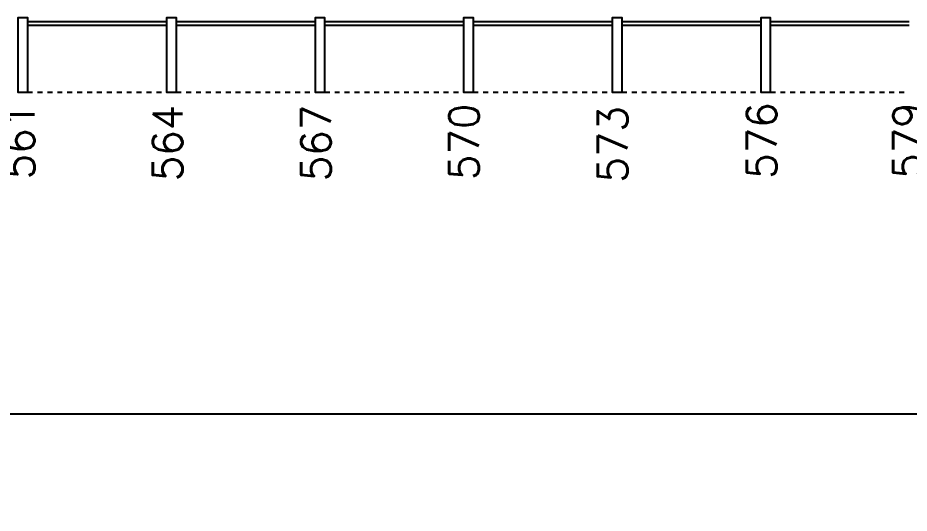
# Model space of a CAD drawing. Extents: x -16 to 243, y 482 to 579.
# Drawn here: x 93.19 to 111.19, y 486.2 to 496.2 of the extents above; entities that cross this region are included whole.
import ezdxf

# ---------------------------------------------------------------- set-up
doc = ezdxf.new("R2010")
doc.units = 0
doc.header["$LTSCALE"] = 0.02
doc.header["$MEASUREMENT"] = 0
doc.linetypes.add('HIDDEN2', pattern=[0.1875, 0.125, -0.0625])
doc.layers.get('0').update_dxf_attribs({"linetype": 'CONTINUOUS'})
for name, color, linetype in [('ESQ', 1, 'CONTINUOUS'), ('ESTR', 3, 'CONTINUOUS'), ('NOPILAR1', 2, 'CONTINUOUS'), ('PROJ', 1, 'HIDDEN2'), ('USO1', 2, 'CONTINUOUS')]:
    doc.layers.add(name, color=color, linetype=linetype)
doc.styles.add('1', font='romans.shx')
doc.styles.add('NOPILAR', font='simplex.shx', dxfattribs={"height": 0.6})
doc.dimstyles.new('1-600', dxfattribs={"dimtxt": 1.1, "dimasz": 2.5, "dimexe": 2, "dimexo": 4, "dimgap": 0.2, "dimtad": 1, "dimdec": 0, "dimzin": 4, "dimdsep": 46, "dimlunit": 6, "dimtxsty": '1', "dimblk1": 'NONE', "dimblk2": 'NONE', "dimsah": 1, "dimcen": 0, "dimclrd": 2, "dimclre": 2, "dimclrt": 2, "dimadec": 0, "dimazin": 0, "dimtfac": 1, "dimtdec": 0, "dimtmove": 2, "dimatfit": 3, "dimldrblk": 'NONE', "dimfxl": 0, "dimtolj": 1, "dimtzin": 0, "dimarcsym": 0})

# ---------------------------------------------------------------- blocks, each defined once
blk = doc.blocks.new('*D40')
at = {"color": 2, "linetype": 'ByBlock'}
for p, q in [((6.184, 490.695), (6.184, 486.195)), ((126.287, 490.695), (126.287, 486.195)), ((126.287, 488.195), (6.184, 488.195))]:
    blk.add_line(p, q, dxfattribs=at)
at = {"color": 2, "linetype": 'ByBlock', "insert": (66.235, 489.129), "char_height": 1.1, "attachment_point": 5, "style": '1'}
blk.add_mtext('\\A1;Arquitetura e Urbanismo', dxfattribs=at)
blk = doc.blocks.new('_NONE')
at = {"color": 0, "linetype": 'ByBlock'}
blk.add_circle((0, 0), 0.25, dxfattribs=at)

msp = doc.modelspace()

# ---------------------------------------------------------------- linework, layer by layer
at = {"layer": 'ESQ'}
for p, q in [((93.384, 496.12), (96.184, 496.12)), ((96.384, 496.12), (99.184, 496.12)), ((99.384, 496.12), (102.184, 496.12)), ((102.384, 496.12), (105.184, 496.12)), ((105.384, 496.12), (108.184, 496.12)), ((108.384, 496.12), (111.184, 496.12)), ((93.384, 496.045), (96.184, 496.045)), ((96.384, 496.045), (99.184, 496.045)), ((99.384, 496.045), (102.184, 496.045)), ((102.384, 496.045), (105.184, 496.045)), ((105.384, 496.045), (108.184, 496.045)), ((108.384, 496.045), (111.184, 496.045))]:
    msp.add_line(p, q, dxfattribs=at)
at = {"layer": 'ESTR'}
for points in [[(93.387, 494.695), (93.387, 496.195), (93.187, 496.195), (93.187, 494.695)], [(96.387, 494.695), (96.387, 496.195), (96.187, 496.195), (96.187, 494.695)], [(99.387, 494.695), (99.387, 496.195), (99.187, 496.195), (99.187, 494.695)], [(102.387, 494.695), (102.387, 496.195), (102.187, 496.195), (102.187, 494.695)], [(105.387, 494.695), (105.387, 496.195), (105.187, 496.195), (105.187, 494.695)], [(108.387, 494.695), (108.387, 496.195), (108.187, 496.195), (108.187, 494.695)]]:
    msp.add_lwpolyline(points, close=True, dxfattribs=at)
at = {"layer": 'PROJ'}
for p, q in [((93.384, 494.695), (96.184, 494.695)), ((96.384, 494.695), (99.184, 494.695)), ((99.384, 494.695), (102.184, 494.695)), ((102.384, 494.695), (105.184, 494.695)), ((105.384, 494.695), (108.184, 494.695)), ((108.384, 494.695), (111.184, 494.695))]:
    msp.add_line(p, q, dxfattribs=at)

# ---------------------------------------------------------------- texts
at = {"layer": 'NOPILAR1', "style": 'NOPILAR'}
for s, p in [('564', (96.509, 492.896)), ('564', (96.509, 492.896)), ('567', (99.509, 492.896)), ('567', (99.509, 492.896)), ('570', (102.498, 492.92)), ('570', (102.498, 492.92)), ('573', (105.498, 492.87)), ('573', (105.498, 492.87)), ('576', (108.509, 492.946)), ('576', (108.509, 492.946)), ('579', (111.459, 492.946)), ('579', (111.459, 492.946)), ('561', (93.521, 492.934)), ('561', (93.521, 492.934))]:
    msp.add_text(s, height=0.6, rotation=90, dxfattribs=at).set_placement(p)

# ---------------------------------------------------------------- dimensions: what is measured, and where the dimension line sits
at = {"layer": 'USO1'}
dim = msp.add_aligned_dim(p1=(126.287, 494.695), p2=(6.184, 494.695), distance=6.5, text='Arquitetura e Urbanismo', dimstyle='1-600', dxfattribs=at)
dim.commit()
dim.dimension.update_dxf_attribs({"geometry": '*D40', "text_midpoint": (66.235, 489.129)})

doc.saveas('drawing.dxf')
